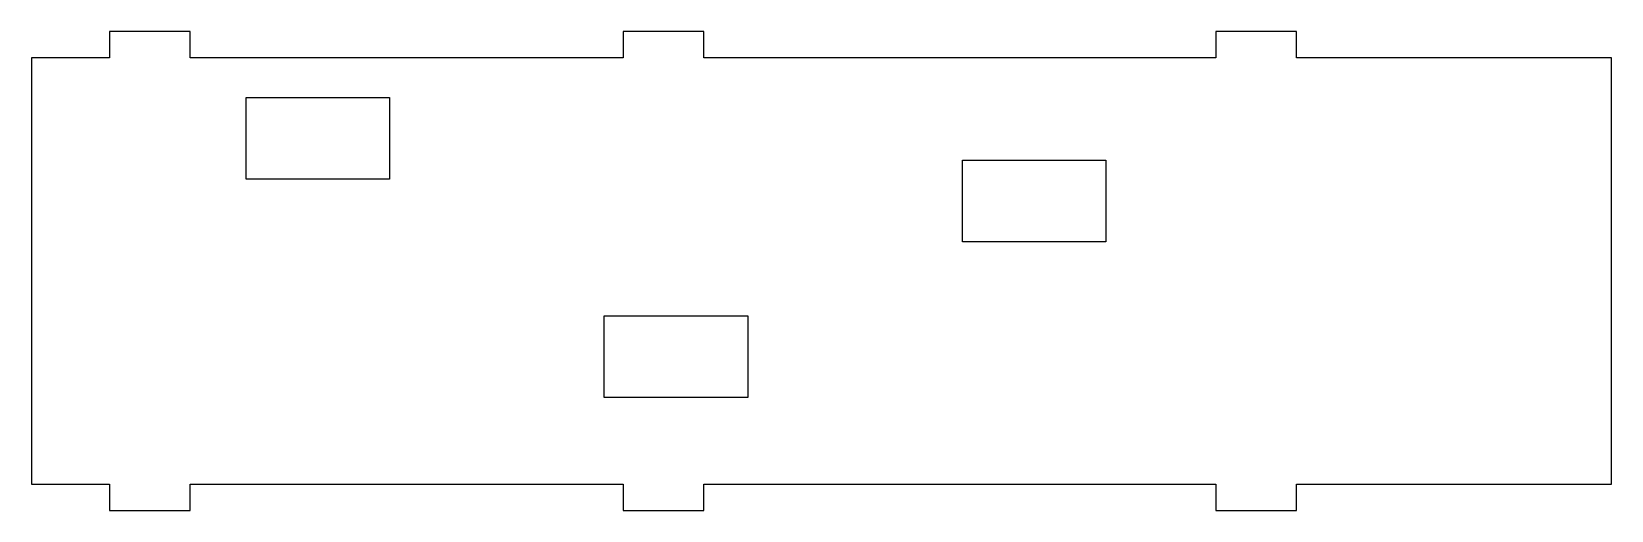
# Model space of a CAD drawing. Header units: millimetres. Extents: x -30.1 to 30.1, y -9.1 to 9.1.
import ezdxf

# ---------------------------------------------------------------- set-up
doc = ezdxf.new("R2010")
doc.units = ezdxf.units.MM
doc.layers.get('0').update_dxf_attribs({"linetype": 'CONTINUOUS'})

msp = doc.modelspace()

# ---------------------------------------------------------------- linework, layer by layer
for p, q in [((-24.038, 9.128), (-27.113, 9.128)), ((-27.113, 9.128), (-27.113, 8.128)), ((-24.038, 8.128), (-24.038, 9.128)), ((-4.48, 9.128), (-7.555, 9.128)), ((-7.555, 9.128), (-7.555, 8.128)), ((-4.48, 8.128), (-4.48, 9.128)), ((18.095, 9.128), (15.02, 9.128)), ((15.02, 9.128), (15.02, 8.128)), ((18.095, 8.128), (18.095, 9.128)), ((-27.113, 8.128), (-30.083, 8.128)), ((-30.083, 8.128), (-30.083, -8.128)), ((-7.555, 8.128), (-24.038, 8.128)), ((15.02, 8.128), (-4.48, 8.128)), ((30.083, 8.128), (18.095, 8.128)), ((30.083, -8.128), (30.083, 8.128)), ((-21.908, 3.503), (-21.908, 6.61)), ((-21.908, 6.61), (-16.447, 6.61)), ((-16.447, 6.61), (-16.447, 3.503)), ((5.365, 1.115), (5.365, 4.222)), ((5.365, 4.222), (10.826, 4.222)), ((10.826, 4.222), (10.826, 1.115)), ((-16.447, 3.503), (-21.908, 3.503)), ((10.826, 1.115), (5.365, 1.115)), ((-8.271, -4.819), (-8.271, -1.712)), ((-8.271, -1.712), (-2.81, -1.712)), ((-2.81, -1.712), (-2.81, -4.819)), ((-2.81, -4.819), (-8.271, -4.819)), ((-30.083, -8.128), (-27.113, -8.128)), ((-27.113, -8.128), (-27.113, -9.128)), ((-24.038, -9.128), (-24.038, -8.128)), ((-24.038, -8.128), (-7.555, -8.128)), ((-7.555, -8.128), (-7.555, -9.128)), ((-4.48, -9.128), (-4.48, -8.128)), ((-4.48, -8.128), (15.02, -8.128)), ((15.02, -8.128), (15.02, -9.128)), ((18.095, -9.128), (18.095, -8.128)), ((18.095, -8.128), (30.083, -8.128)), ((-27.113, -9.128), (-24.038, -9.128)), ((-7.555, -9.128), (-4.48, -9.128)), ((15.02, -9.128), (18.095, -9.128))]:
    msp.add_line(p, q)

doc.saveas('drawing.dxf')
